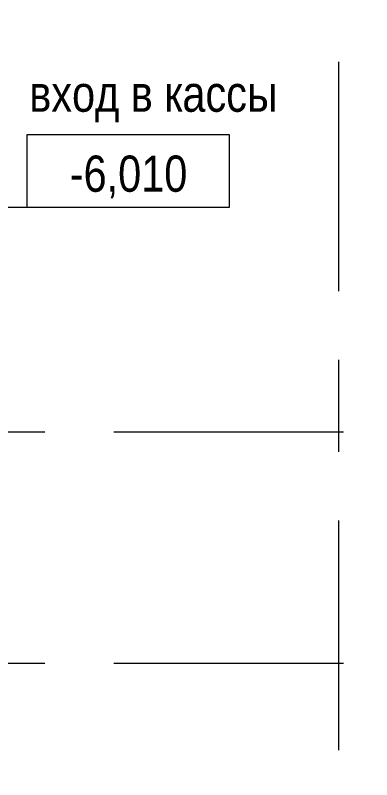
# Model space of a CAD drawing. Header units: millimetres. Extents: x 46431 to 216095, y -43515 to 31605.
# Drawn here: x 137064 to 141988, y 6909 to 17487 of the extents above; entities that cross this region are included whole.
import ezdxf

# ---------------------------------------------------------------- set-up
doc = ezdxf.new("R2010")
doc.units = ezdxf.units.MM
doc.linetypes.add('Осевые', pattern=[6350, 1270, -952.5, 3175, -952.5])
for name, color, linetype, lineweight in [('Высотные отметки', 7, 'Continuous', 9), ('Оси-2', 7, 'Осевые', 9), ('Текстовые примечания', 7, 'Continuous', 9)]:
    doc.layers.add(name, color=color, linetype=linetype, lineweight=lineweight)
doc.styles.add('Arial Narrow', font='Arial Narrow.ttf', dxfattribs={"height": 500})

# ---------------------------------------------------------------- blocks, each defined once
blk = doc.blocks.new('Высотные отметки - Высотная отметка - Рамка_14мм длина-4459141-План 1-го этажа на отм_ -6_000')
at = {"layer": 'Высотные отметки'}
for p, q in [((7, 5), (-7, 5)), ((-7, 5), (-7, 0)), ((7, 0), (7, 5)), ((-7, 0), (7, 0))]:
    blk.add_line(p, q, dxfattribs=at)

msp = doc.modelspace()

# ---------------------------------------------------------------- linework, layer by layer
at = {"layer": 'Высотные отметки'}
for p in [(135108, 14831.2), (138625, 14831.2)]:
    msp.add_line(p, (138625, 14831.2), dxfattribs=at)
at = {"layer": 'Оси-2'}
for p, q in [((141531.6, 25417.1), (141531.6, -41733.9)), ((150171.6, 11717.1), (50527.1, 11717.1)), ((150171.6, 8517.1), (50527.1, 8517.1))]:
    msp.add_line(p, q, dxfattribs=at)

# ---------------------------------------------------------------- block references
at = {"layer": 'Высотные отметки', "xscale": 199.9999999999999, "yscale": 199.9999999999999, "zscale": 199.9999999999999}
msp.add_blockref('Высотные отметки - Высотная отметка - Рамка_14мм длина-4459141-План 1-го этажа на отм_ -6_000', (138625, 14831.2), dxfattribs=at)

# ---------------------------------------------------------------- texts
at = {"layer": 'Текстовые примечания', "char_height": 500, "attachment_point": 1, "style": 'Arial Narrow'}
for s, insert, width in [('\\fArial Narrow|b0|i0|c204|p34|; ', (138500.4, 16652.3), 192.405), ('\\fArial Narrow|b0|i0|c204|p34|; ', (138963.5, 16652.3), 192.405), ('вход', (137256.9, 16652.3), 1507.172), ('\\fArial Narrow|b0|i0|c204|p34|;в', (138659.2, 16652.3), 368.776), ('кассы', (139122.2, 16652.3), 1908.016)]:
    msp.add_mtext(s, dxfattribs=dict(at, insert=insert, width=width))

# ---------------------------------------------------------------- next in the draw order: texts
at = {"layer": 'Высотные отметки', "insert": (137816.4, 15545.5), "char_height": 500, "width": 1940.404, "attachment_point": 1, "line_spacing_factor": 0.974696, "style": 'Arial Narrow', "bg_fill": 3, "box_fill_scale": 1.25, "bg_fill_color": 256, "bg_fill_true_color": 13158600, "bg_fill_transparency": 0}
msp.add_mtext('-6,010', dxfattribs=at)

doc.saveas('drawing.dxf')
